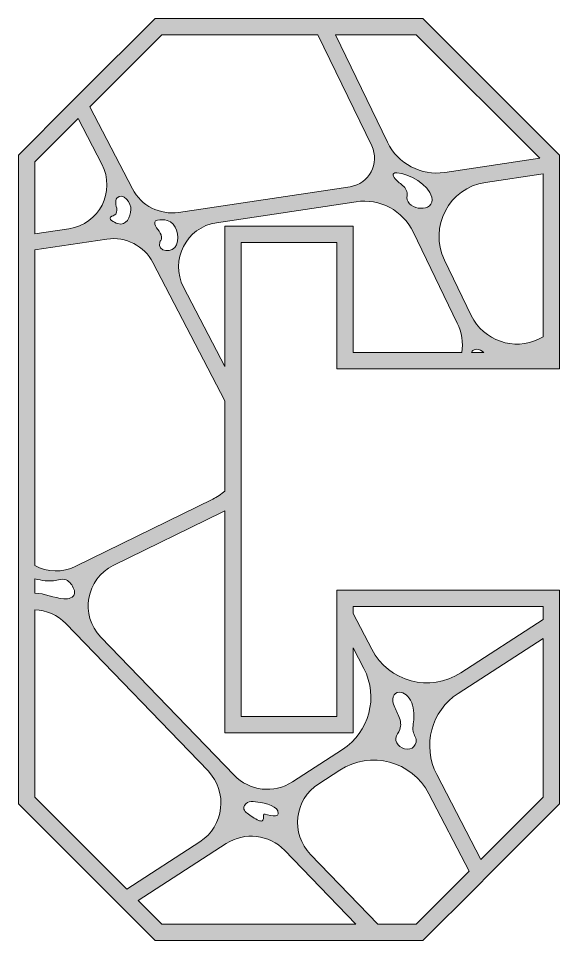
# Model space of a CAD drawing. Extents: x -1650 to 2650, y -4022 to 3022.
# Drawn here: x 550 to 810.2, y 2578.2 to 3021.8 of the extents above; entities that cross this region are included whole.
import ezdxf

# ---------------------------------------------------------------- set-up
doc = ezdxf.new("R2010")
doc.units = 0
doc.header["$MEASUREMENT"] = 0
doc.layers.add('Layer 1', color=7, linetype='Continuous')

msp = doc.modelspace()

# ---------------------------------------------------------------- hatches: boundary and pattern name
at = {"layer": 'Layer 1', "true_color": 0xffffff}
h = msp.add_hatch(color=7, dxfattribs=at)
h.dxf.hatch_style = 2
h.paths.add_polyline_path([(806.2, 2960.01), (744.45, 3021.75), (698.67, 3021.75), (690.21, 3021.75), (615.72, 3021.75), (580.53, 2986.57), (574.89, 2980.93), (550, 2956.04), (550, 2916.94), (550, 2909.24), (550, 2765.26), (550, 2753.31), (550, 2743.31), (550, 2736.08), (550, 2643.97), (595.34, 2598.63), (595.34, 2598.63), (600.85, 2593.12), (615.72, 2578.25), (719.78, 2578.25), (730.35, 2578.25), (744.45, 2578.25), (770.51, 2604.31), (776.15, 2609.95), (810.17, 2643.97), (810.17, 2728.67), (810.17, 2737.74), (810.17, 2746.74), (705.09, 2746.74), (703.09, 2746.74), (703.09, 2734.1), (703.09, 2685.94), (657.08, 2685.94), (657.08, 2786.91), (657.08, 2806.85), (657.08, 2821.62), (657.08, 2839.2), (657.08, 2914.06), (703.09, 2914.06), (703.09, 2853.26), (760.62, 2853.26), (768.99, 2853.26), (775.47, 2853.26), (794.56, 2853.26), (810.17, 2853.26), (810.17, 2863.95), (810.17, 2872.43), (810.17, 2948.23), (810.17, 2956.04)])
edge = h.paths.add_edge_path()
edge.add_spline(control_points=[(741.2, 3013.9), (741.2, 3013.9), (800.61, 2954.49), (800.61, 2954.49), (800.61, 2954.49), (754.97, 2947.65), (754.97, 2947.65), (743.61, 2945.95), (732.46, 2951.84), (727.45, 2962.19), (727.45, 2962.19), (702.46, 3013.9), (702.46, 3013.9), (702.46, 3013.9), (741.2, 3013.9), (741.2, 3013.9)], knot_values=[0, 0, 0, 0, 1, 1, 1, 2, 2, 2, 3, 3, 3, 4, 4, 4, 5, 5, 5, 5], degree=3, periodic=1)
edge = h.paths.add_edge_path()
edge.add_spline(control_points=[(734.2, 2941.87), (732.77, 2943.05), (731.14, 2944.16), (730.38, 2945.86), (730.24, 2946.17), (730.13, 2946.54), (730.24, 2946.86), (730.46, 2947.5), (731.32, 2947.59), (732, 2947.53), (737.68, 2946.99), (747.34, 2941.98), (748.75, 2935.79), (750.51, 2928.08), (736.78, 2929.28), (736.77, 2935.62), (736.77, 2936.16), (736.91, 2936.69), (736.94, 2937.23), (737.01, 2939.1), (735.63, 2940.67), (734.2, 2941.87)], knot_values=[0, 0, 0, 0, 1, 1, 1, 2, 2, 2, 3, 3, 3, 4, 4, 4, 5, 5, 5, 6, 6, 6, 7, 7, 7, 7], degree=3, periodic=1)
edge = h.paths.add_edge_path()
edge.add_spline(control_points=[(618.97, 3013.9), (618.97, 3013.9), (694.01, 3013.9), (694.01, 3013.9), (694.01, 3013.9), (719.84, 2960.46), (719.84, 2960.46), (723.88, 2952.1), (718.66, 2942.21), (709.48, 2940.84), (709.48, 2940.84), (627, 2928.47), (627, 2928.47), (617.96, 2927.12), (609.05, 2931.66), (604.84, 2939.78), (604.84, 2939.78), (584.33, 2979.26), (584.33, 2979.26), (584.33, 2979.26), (618.97, 3013.9), (618.97, 3013.9)], knot_values=[0, 0, 0, 0, 1, 1, 1, 2, 2, 2, 3, 3, 3, 4, 4, 4, 5, 5, 5, 6, 6, 6, 7, 7, 7, 7], degree=3, periodic=1)
edge = h.paths.add_edge_path()
edge.add_spline(control_points=[(617.63, 2919.41), (616.81, 2920.5), (615.82, 2921.54), (615.55, 2922.88), (615.43, 2923.43), (615.48, 2924.08), (615.92, 2924.43), (616.17, 2924.62), (616.49, 2924.69), (616.8, 2924.74), (618.36, 2924.99), (619.97, 2925.02), (621.49, 2924.6), (626.11, 2923.31), (627.43, 2917.11), (626.06, 2912.92), (624.63, 2908.56), (616.2, 2909.34), (618.05, 2914.22), (618.23, 2914.71), (618.56, 2915.14), (618.72, 2915.64), (619.15, 2916.93), (618.45, 2918.32), (617.63, 2919.41)], knot_values=[0, 0, 0, 0, 1, 1, 1, 2, 2, 2, 3, 3, 3, 4, 4, 4, 5, 5, 5, 6, 6, 6, 7, 7, 7, 8, 8, 8, 8], degree=3, periodic=1)
edge = h.paths.add_edge_path()
edge.add_spline(control_points=[(597.24, 2930.45), (597.04, 2931.69), (596.57, 2932.94), (596.8, 2934.18), (596.87, 2934.58), (597.02, 2934.96), (597.29, 2935.25), (600.32, 2938.6), (604.37, 2932.6), (604.11, 2929.79), (603.79, 2926.29), (601.96, 2921.76), (597.79, 2923.07), (596.71, 2923.41), (595.68, 2923.94), (594.77, 2924.63), (594.43, 2924.89), (594.07, 2925.24), (594.07, 2925.68), (594.08, 2926.11), (594.47, 2926.45), (594.87, 2926.63), (595.27, 2926.81), (595.72, 2926.87), (596.1, 2927.08), (597.22, 2927.68), (597.44, 2929.2), (597.24, 2930.45)], knot_values=[0, 0, 0, 0, 1, 1, 1, 2, 2, 2, 3, 3, 3, 4, 4, 4, 5, 5, 5, 6, 6, 6, 7, 7, 7, 8, 8, 8, 9, 9, 9, 9], degree=3, periodic=1)
edge = h.paths.add_edge_path()
edge.add_spline(control_points=[(557.86, 2952.79), (557.86, 2952.79), (578.68, 2973.62), (578.68, 2973.62), (578.68, 2973.62), (590.12, 2951.61), (590.12, 2951.61), (596.88, 2938.58), (588.82, 2922.75), (574.29, 2920.58), (574.29, 2920.58), (557.86, 2918.11), (557.86, 2918.11), (557.86, 2918.11), (557.86, 2952.79), (557.86, 2952.79)], knot_values=[0, 0, 0, 0, 1, 1, 1, 2, 2, 2, 3, 3, 3, 4, 4, 4, 5, 5, 5, 5], degree=3, periodic=1)
edge = h.paths.add_edge_path()
edge.add_spline(control_points=[(592.51, 2915.61), (601.56, 2916.97), (610.46, 2912.43), (614.68, 2904.31), (614.68, 2904.31), (649.22, 2837.81), (649.22, 2837.81), (649.22, 2837.81), (649.22, 2794.46), (649.22, 2794.46), (647.5, 2792.94), (645.55, 2791.62), (643.39, 2790.56), (643.39, 2790.56), (577.58, 2758.25), (577.58, 2758.25), (571.21, 2755.13), (563.87, 2755.38), (557.86, 2758.62), (557.86, 2758.62), (557.86, 2910.42), (557.86, 2910.42), (557.86, 2910.42), (592.51, 2915.61), (592.51, 2915.61)], knot_values=[0, 0, 0, 0, 1, 1, 1, 2, 2, 2, 3, 3, 3, 4, 4, 4, 5, 5, 5, 6, 6, 6, 7, 7, 7, 8, 8, 8, 8], degree=3, periodic=1)
edge = h.paths.add_edge_path()
edge.add_spline(control_points=[(557.86, 2752.28), (561.26, 2751.39), (564.42, 2750.73), (568.38, 2751.55), (569.63, 2751.8), (570.91, 2752.17), (572.17, 2751.91), (574.11, 2751.51), (575.46, 2749.74), (576.35, 2747.96), (576.77, 2747.11), (577.15, 2746.18), (576.99, 2745.25), (576.63, 2743.18), (573.99, 2742.46), (571.9, 2742.6), (567.14, 2742.93), (562.48, 2745.35), (557.86, 2745.31), (557.86, 2745.31), (557.86, 2752.28), (557.86, 2752.28)], knot_values=[0, 0, 0, 0, 1, 1, 1, 2, 2, 2, 3, 3, 3, 4, 4, 4, 5, 5, 5, 6, 6, 6, 7, 7, 7, 7], degree=3, periodic=1)
edge = h.paths.add_edge_path()
edge.add_spline(control_points=[(557.86, 2647.22), (557.86, 2647.22), (557.86, 2737.29), (557.86, 2737.29), (563.37, 2737.13), (568.75, 2734.86), (572.76, 2730.7), (572.76, 2730.7), (641.14, 2659.8), (641.14, 2659.8), (650.83, 2649.74), (648.94, 2633.34), (637.22, 2625.75), (637.22, 2625.75), (602.08, 2602.99), (602.08, 2602.99), (602.08, 2602.99), (557.86, 2647.22), (557.86, 2647.22)], knot_values=[0, 0, 0, 0, 1, 1, 1, 2, 2, 2, 3, 3, 3, 4, 4, 4, 5, 5, 5, 6, 6, 6, 6], degree=3, periodic=1)
edge = h.paths.add_edge_path()
edge.add_spline(control_points=[(618.97, 2586.1), (618.97, 2586.1), (607.59, 2597.49), (607.59, 2597.49), (607.59, 2597.49), (649.87, 2624.87), (649.87, 2624.87), (658.79, 2630.65), (670.55, 2629.29), (677.93, 2621.65), (677.93, 2621.65), (712.2, 2586.1), (712.2, 2586.1), (712.2, 2586.1), (618.97, 2586.1), (618.97, 2586.1)], knot_values=[0, 0, 0, 0, 1, 1, 1, 2, 2, 2, 3, 3, 3, 4, 4, 4, 5, 5, 5, 5], degree=3, periodic=1)
edge = h.paths.add_edge_path()
edge.add_spline(control_points=[(667.84, 2637.37), (667.85, 2636.77), (667.66, 2636.1), (667.12, 2635.85), (666.64, 2635.61), (666.07, 2635.81), (665.58, 2636.03), (663.55, 2636.91), (661.64, 2638.08), (659.94, 2639.5), (659.28, 2640.03), (658.64, 2640.64), (658.43, 2641.46), (658.11, 2642.7), (658.97, 2644.02), (660.12, 2644.59), (661.26, 2645.17), (662.62, 2645.16), (663.9, 2645.03), (666.5, 2644.75), (673.63, 2643.46), (674.68, 2640.58), (676.32, 2636.11), (669.39, 2639.2), (667.91, 2639.06), (667.75, 2638.47), (667.84, 2637.99), (667.84, 2637.37)], knot_values=[0, 0, 0, 0, 1, 1, 1, 2, 2, 2, 3, 3, 3, 4, 4, 4, 5, 5, 5, 6, 6, 6, 7, 7, 7, 8, 8, 8, 9, 9, 9, 9], degree=3, periodic=1)
edge = h.paths.add_edge_path()
edge.add_spline(control_points=[(741.2, 2586.1), (741.2, 2586.1), (722.77, 2586.1), (722.77, 2586.1), (722.77, 2586.1), (690.44, 2619.63), (690.44, 2619.63), (680.75, 2629.68), (682.63, 2646.09), (694.36, 2653.68), (694.36, 2653.68), (704.47, 2660.22), (704.47, 2660.22), (719.31, 2669.84), (739.2, 2664.57), (747.35, 2648.88), (747.35, 2648.88), (766.71, 2611.61), (766.71, 2611.61), (766.71, 2611.61), (766.71, 2611.61), (766.71, 2611.61), (766.71, 2611.61), (741.2, 2586.1), (741.2, 2586.1)], knot_values=[0, 0, 0, 0, 1, 1, 1, 2, 2, 2, 3, 3, 3, 4, 4, 4, 5, 5, 5, 6, 6, 6, 7, 7, 7, 8, 8, 8, 8], degree=3, periodic=1)
edge = h.paths.add_edge_path()
edge.add_spline(control_points=[(739.8, 2678.82), (740.13, 2676.96), (741.62, 2675.64), (741.2, 2673.6), (740.89, 2672.08), (739.67, 2670.78), (738.17, 2670.39), (736.54, 2669.95), (734.76, 2670.55), (733.44, 2671.6), (732.24, 2672.55), (731.3, 2674), (731.45, 2675.53), (731.59, 2677.07), (732.79, 2678.3), (733.37, 2679.74), (734.16, 2681.74), (733.74, 2684.01), (732.95, 2686.01), (732.15, 2687.99), (731.01, 2689.84), (730.34, 2691.88), (729.83, 2693.41), (729.65, 2695.25), (730.67, 2696.5), (731.44, 2697.45), (732.77, 2697.81), (733.97, 2697.61), (735.17, 2697.41), (736.25, 2696.71), (737.09, 2695.83), (739.44, 2693.37), (740.07, 2689.74), (740.13, 2686.34), (740.17, 2683.91), (739.37, 2681.19), (739.8, 2678.82)], knot_values=[0, 0, 0, 0, 1, 1, 1, 2, 2, 2, 3, 3, 3, 4, 4, 4, 5, 5, 5, 6, 6, 6, 7, 7, 7, 8, 8, 8, 9, 9, 9, 10, 10, 10, 11, 11, 11, 12, 12, 12, 12], degree=3, periodic=1)
edge = h.paths.add_edge_path()
edge.add_spline(control_points=[(802.31, 2647.22), (802.31, 2647.22), (772.35, 2617.26), (772.35, 2617.26), (772.35, 2617.26), (772.35, 2617.26), (772.35, 2617.26), (772.35, 2617.26), (751.12, 2658.14), (751.12, 2658.14), (744, 2671.84), (748.46, 2688.72), (761.42, 2697.11), (761.42, 2697.11), (802.31, 2723.59), (802.31, 2723.59), (802.31, 2723.59), (802.31, 2647.22), (802.31, 2647.22)], knot_values=[0, 0, 0, 0, 1, 1, 1, 2, 2, 2, 3, 3, 3, 4, 4, 4, 5, 5, 5, 6, 6, 6, 6], degree=3, periodic=1)
edge = h.paths.add_edge_path()
edge.add_spline(control_points=[(710.95, 2738.89), (710.95, 2738.89), (802.31, 2738.89), (802.31, 2738.89), (802.31, 2738.89), (802.31, 2732.66), (802.31, 2732.66), (802.31, 2732.66), (762.72, 2707.02), (762.72, 2707.02), (747.88, 2697.41), (727.99, 2702.67), (719.84, 2718.36), (719.84, 2718.36), (710.95, 2735.49), (710.95, 2735.49), (710.95, 2735.49), (710.95, 2738.89), (710.95, 2738.89)], knot_values=[0, 0, 0, 0, 1, 1, 1, 2, 2, 2, 3, 3, 3, 4, 4, 4, 5, 5, 5, 6, 6, 6, 6], degree=3, periodic=1)
edge = h.paths.add_edge_path()
edge.add_spline(control_points=[(710.95, 2678.08), (710.95, 2678.08), (710.95, 2718.96), (710.95, 2718.96), (710.95, 2718.96), (716.07, 2709.1), (716.07, 2709.1), (723.19, 2695.39), (718.73, 2678.53), (705.76, 2670.14), (705.76, 2670.14), (681.71, 2654.56), (681.71, 2654.56), (672.79, 2648.78), (661.03, 2650.13), (653.65, 2657.78), (653.65, 2657.78), (589.57, 2724.24), (589.57, 2724.24), (579.4, 2734.78), (582.46, 2752.17), (595.6, 2758.62), (595.6, 2758.62), (647.97, 2784.33), (647.97, 2784.33), (648.39, 2784.53), (648.8, 2784.72), (649.22, 2784.9), (649.22, 2784.9), (649.22, 2678.08), (649.22, 2678.08), (649.22, 2678.08), (710.95, 2678.08), (710.95, 2678.08)], knot_values=[0, 0, 0, 0, 1, 1, 1, 2, 2, 2, 3, 3, 3, 4, 4, 4, 5, 5, 5, 6, 6, 6, 7, 7, 7, 8, 8, 8, 9, 9, 9, 10, 10, 10, 11, 11, 11, 11], degree=3, periodic=1)
edge = h.paths.add_edge_path()
edge.add_spline(control_points=[(710.95, 2861.12), (710.95, 2861.12), (710.95, 2921.92), (710.95, 2921.92), (710.95, 2921.92), (649.22, 2921.92), (649.22, 2921.92), (649.22, 2921.92), (649.22, 2854.33), (649.22, 2854.33), (649.22, 2854.33), (629.41, 2892.48), (629.41, 2892.48), (622.63, 2905.51), (630.7, 2921.33), (645.23, 2923.51), (645.23, 2923.51), (712.35, 2933.57), (712.35, 2933.57), (723.71, 2935.27), (734.86, 2929.38), (739.85, 2919.04), (739.85, 2919.04), (761.02, 2875.25), (761.02, 2875.25), (763.23, 2870.69), (763.88, 2865.78), (763.19, 2861.12), (763.19, 2861.12), (710.95, 2861.12), (710.95, 2861.12)], knot_values=[0, 0, 0, 0, 1, 1, 1, 2, 2, 2, 3, 3, 3, 4, 4, 4, 5, 5, 5, 6, 6, 6, 7, 7, 7, 8, 8, 8, 9, 9, 9, 10, 10, 10, 10], degree=3, periodic=1)
edge = h.paths.add_edge_path()
edge.add_spline(control_points=[(767.78, 2861.12), (767.87, 2861.32), (767.98, 2861.51), (768.11, 2861.69), (768.62, 2862.31), (769.47, 2862.6), (770.28, 2862.62), (771.6, 2862.65), (772.79, 2862.05), (773.72, 2861.12), (773.72, 2861.12), (767.78, 2861.12), (767.78, 2861.12)], knot_values=[0, 0, 0, 0, 1, 1, 1, 2, 2, 2, 3, 3, 3, 4, 4, 4, 4], degree=3, periodic=1)
edge = h.paths.add_edge_path()
edge.add_spline(control_points=[(802.31, 2868.58), (802.31, 2868.58), (800.36, 2867.62), (800.36, 2867.62), (788.25, 2861.67), (773.6, 2866.72), (767.72, 2878.88), (767.72, 2878.88), (754.83, 2905.53), (754.83, 2905.53), (747.14, 2921.46), (757.08, 2940.27), (774.57, 2942.9), (774.57, 2942.9), (802.31, 2947.05), (802.31, 2947.05), (802.31, 2947.05), (802.31, 2868.58), (802.31, 2868.58)], knot_values=[0, 0, 0, 0, 1, 1, 1, 2, 2, 2, 3, 3, 3, 4, 4, 4, 5, 5, 5, 6, 6, 6, 6], degree=3, periodic=1)

# ---------------------------------------------------------------- linework, layer by layer
at = {"layer": 'Layer 1', "lineweight": 0}
msp.add_lwpolyline([(806.2, 2960.01), (744.45, 3021.75), (698.67, 3021.75), (690.21, 3021.75), (615.72, 3021.75), (580.53, 2986.57), (574.89, 2980.93), (550, 2956.04), (550, 2916.94), (550, 2909.24), (550, 2765.26), (550, 2753.31), (550, 2743.31), (550, 2736.08), (550, 2643.97), (595.34, 2598.63), (595.34, 2598.63), (600.85, 2593.12), (600.85, 2593.12), (615.72, 2578.25), (719.78, 2578.25), (730.35, 2578.25), (744.45, 2578.25), (770.51, 2604.31), (776.15, 2609.95), (810.17, 2643.97), (810.17, 2728.67), (810.17, 2737.74), (810.17, 2746.74), (705.09, 2746.74), (703.09, 2746.74), (703.09, 2734.1), (703.09, 2685.94), (657.08, 2685.94), (657.08, 2786.91), (657.08, 2806.85), (657.08, 2821.62), (657.08, 2839.2), (657.08, 2914.06), (703.09, 2914.06), (703.09, 2853.26), (760.62, 2853.26), (768.99, 2853.26), (775.47, 2853.26), (794.56, 2853.26), (810.17, 2853.26), (810.17, 2863.95), (810.17, 2872.43), (810.17, 2948.23), (810.17, 2956.04), (806.2, 2960.01)], dxfattribs=at)
for points, knots in [([(618.97, 3013.9), (618.97, 3013.9), (694.01, 3013.9), (694.01, 3013.9), (694.01, 3013.9), (719.84, 2960.46), (719.84, 2960.46), (723.88, 2952.1), (718.66, 2942.21), (709.48, 2940.84), (709.48, 2940.84), (627, 2928.47), (627, 2928.47), (617.96, 2927.12), (609.05, 2931.66), (604.84, 2939.78), (604.84, 2939.78), (584.33, 2979.26), (584.33, 2979.26), (584.33, 2979.26), (618.97, 3013.9), (618.97, 3013.9)], [0, 0, 0, 0, 1, 1, 1, 2, 2, 2, 3, 3, 3, 4, 4, 4, 5, 5, 5, 6, 6, 6, 7, 7, 7, 7]), ([(741.2, 3013.9), (741.2, 3013.9), (800.61, 2954.49), (800.61, 2954.49), (800.61, 2954.49), (754.97, 2947.65), (754.97, 2947.65), (743.61, 2945.95), (732.46, 2951.84), (727.45, 2962.19), (727.45, 2962.19), (702.46, 3013.9), (702.46, 3013.9), (702.46, 3013.9), (741.2, 3013.9), (741.2, 3013.9)], [0, 0, 0, 0, 1, 1, 1, 2, 2, 2, 3, 3, 3, 4, 4, 4, 5, 5, 5, 5]), ([(557.86, 2952.79), (557.86, 2952.79), (578.68, 2973.62), (578.68, 2973.62), (578.68, 2973.62), (590.12, 2951.61), (590.12, 2951.61), (596.88, 2938.58), (588.82, 2922.75), (574.29, 2920.58), (574.29, 2920.58), (557.86, 2918.11), (557.86, 2918.11), (557.86, 2918.11), (557.86, 2952.79), (557.86, 2952.79)], [0, 0, 0, 0, 1, 1, 1, 2, 2, 2, 3, 3, 3, 4, 4, 4, 5, 5, 5, 5]), ([(734.2, 2941.87), (732.77, 2943.05), (731.14, 2944.16), (730.38, 2945.86), (730.24, 2946.17), (730.13, 2946.54), (730.24, 2946.86), (730.46, 2947.5), (731.32, 2947.59), (732, 2947.53), (737.68, 2946.99), (747.34, 2941.98), (748.75, 2935.79), (750.51, 2928.08), (736.78, 2929.28), (736.77, 2935.62), (736.77, 2936.16), (736.91, 2936.69), (736.94, 2937.23), (737.01, 2939.1), (735.63, 2940.67), (734.2, 2941.87)], [0, 0, 0, 0, 1, 1, 1, 2, 2, 2, 3, 3, 3, 4, 4, 4, 5, 5, 5, 6, 6, 6, 7, 7, 7, 7]), ([(802.31, 2868.58), (802.31, 2868.58), (800.36, 2867.62), (800.36, 2867.62), (788.25, 2861.67), (773.6, 2866.72), (767.72, 2878.88), (767.72, 2878.88), (754.83, 2905.53), (754.83, 2905.53), (747.14, 2921.46), (757.08, 2940.27), (774.57, 2942.9), (774.57, 2942.9), (802.31, 2947.05), (802.31, 2947.05), (802.31, 2947.05), (802.31, 2868.58), (802.31, 2868.58)], [0, 0, 0, 0, 1, 1, 1, 2, 2, 2, 3, 3, 3, 4, 4, 4, 5, 5, 5, 6, 6, 6, 6]), ([(597.24, 2930.45), (597.04, 2931.69), (596.57, 2932.94), (596.8, 2934.18), (596.87, 2934.58), (597.02, 2934.96), (597.29, 2935.25), (600.32, 2938.6), (604.37, 2932.6), (604.11, 2929.79), (603.79, 2926.29), (601.96, 2921.76), (597.79, 2923.07), (596.71, 2923.41), (595.68, 2923.94), (594.77, 2924.63), (594.43, 2924.89), (594.07, 2925.24), (594.07, 2925.68), (594.08, 2926.11), (594.47, 2926.45), (594.87, 2926.63), (595.27, 2926.81), (595.72, 2926.87), (596.1, 2927.08), (597.22, 2927.68), (597.44, 2929.2), (597.24, 2930.45)], [0, 0, 0, 0, 1, 1, 1, 2, 2, 2, 3, 3, 3, 4, 4, 4, 5, 5, 5, 6, 6, 6, 7, 7, 7, 8, 8, 8, 9, 9, 9, 9]), ([(710.95, 2861.12), (710.95, 2861.12), (710.95, 2921.92), (710.95, 2921.92), (710.95, 2921.92), (649.22, 2921.92), (649.22, 2921.92), (649.22, 2921.92), (649.22, 2854.33), (649.22, 2854.33), (649.22, 2854.33), (629.41, 2892.48), (629.41, 2892.48), (622.63, 2905.51), (630.7, 2921.33), (645.23, 2923.51), (645.23, 2923.51), (712.35, 2933.57), (712.35, 2933.57), (723.71, 2935.27), (734.86, 2929.38), (739.85, 2919.04), (739.85, 2919.04), (761.02, 2875.25), (761.02, 2875.25), (763.23, 2870.69), (763.88, 2865.78), (763.19, 2861.12), (763.19, 2861.12), (710.95, 2861.12), (710.95, 2861.12)], [0, 0, 0, 0, 1, 1, 1, 2, 2, 2, 3, 3, 3, 4, 4, 4, 5, 5, 5, 6, 6, 6, 7, 7, 7, 8, 8, 8, 9, 9, 9, 10, 10, 10, 10]), ([(617.63, 2919.41), (616.81, 2920.5), (615.82, 2921.54), (615.55, 2922.88), (615.43, 2923.43), (615.48, 2924.08), (615.92, 2924.43), (616.17, 2924.62), (616.49, 2924.69), (616.8, 2924.74), (618.36, 2924.99), (619.97, 2925.02), (621.49, 2924.6), (626.11, 2923.31), (627.43, 2917.11), (626.06, 2912.92), (624.63, 2908.56), (616.2, 2909.34), (618.05, 2914.22), (618.23, 2914.71), (618.56, 2915.14), (618.72, 2915.64), (619.15, 2916.93), (618.45, 2918.32), (617.63, 2919.41)], [0, 0, 0, 0, 1, 1, 1, 2, 2, 2, 3, 3, 3, 4, 4, 4, 5, 5, 5, 6, 6, 6, 7, 7, 7, 8, 8, 8, 8]), ([(592.51, 2915.61), (601.56, 2916.97), (610.46, 2912.43), (614.68, 2904.31), (614.68, 2904.31), (649.22, 2837.81), (649.22, 2837.81), (649.22, 2837.81), (649.22, 2794.46), (649.22, 2794.46), (647.5, 2792.94), (645.55, 2791.62), (643.39, 2790.56), (643.39, 2790.56), (577.58, 2758.25), (577.58, 2758.25), (571.21, 2755.13), (563.87, 2755.38), (557.86, 2758.62), (557.86, 2758.62), (557.86, 2910.42), (557.86, 2910.42), (557.86, 2910.42), (592.51, 2915.61), (592.51, 2915.61)], [0, 0, 0, 0, 1, 1, 1, 2, 2, 2, 3, 3, 3, 4, 4, 4, 5, 5, 5, 6, 6, 6, 7, 7, 7, 8, 8, 8, 8]), ([(767.78, 2861.12), (767.87, 2861.32), (767.98, 2861.51), (768.11, 2861.69), (768.62, 2862.31), (769.47, 2862.6), (770.28, 2862.62), (771.6, 2862.65), (772.79, 2862.05), (773.72, 2861.12), (773.72, 2861.12), (767.78, 2861.12), (767.78, 2861.12)], [0, 0, 0, 0, 1, 1, 1, 2, 2, 2, 3, 3, 3, 4, 4, 4, 4]), ([(710.95, 2678.08), (710.95, 2678.08), (710.95, 2718.96), (710.95, 2718.96), (710.95, 2718.96), (716.07, 2709.1), (716.07, 2709.1), (723.19, 2695.39), (718.73, 2678.53), (705.76, 2670.14), (705.76, 2670.14), (681.71, 2654.56), (681.71, 2654.56), (672.79, 2648.78), (661.03, 2650.13), (653.65, 2657.78), (653.65, 2657.78), (589.57, 2724.24), (589.57, 2724.24), (579.4, 2734.78), (582.46, 2752.17), (595.6, 2758.62), (595.6, 2758.62), (647.97, 2784.33), (647.97, 2784.33), (648.39, 2784.53), (648.8, 2784.72), (649.22, 2784.9), (649.22, 2784.9), (649.22, 2678.08), (649.22, 2678.08), (649.22, 2678.08), (710.95, 2678.08), (710.95, 2678.08)], [0, 0, 0, 0, 1, 1, 1, 2, 2, 2, 3, 3, 3, 4, 4, 4, 5, 5, 5, 6, 6, 6, 7, 7, 7, 8, 8, 8, 9, 9, 9, 10, 10, 10, 11, 11, 11, 11]), ([(557.86, 2752.28), (561.26, 2751.39), (564.42, 2750.73), (568.38, 2751.55), (569.63, 2751.8), (570.91, 2752.17), (572.17, 2751.91), (574.11, 2751.51), (575.46, 2749.74), (576.35, 2747.96), (576.77, 2747.11), (577.15, 2746.18), (576.99, 2745.25), (576.63, 2743.18), (573.99, 2742.46), (571.9, 2742.6), (567.14, 2742.93), (562.48, 2745.35), (557.86, 2745.31), (557.86, 2745.31), (557.86, 2752.28), (557.86, 2752.28)], [0, 0, 0, 0, 1, 1, 1, 2, 2, 2, 3, 3, 3, 4, 4, 4, 5, 5, 5, 6, 6, 6, 7, 7, 7, 7]), ([(557.86, 2647.22), (557.86, 2647.22), (557.86, 2737.29), (557.86, 2737.29), (563.37, 2737.13), (568.75, 2734.86), (572.76, 2730.7), (572.76, 2730.7), (641.14, 2659.8), (641.14, 2659.8), (650.83, 2649.74), (648.94, 2633.34), (637.22, 2625.75), (637.22, 2625.75), (602.08, 2602.99), (602.08, 2602.99), (602.08, 2602.99), (557.86, 2647.22), (557.86, 2647.22)], [0, 0, 0, 0, 1, 1, 1, 2, 2, 2, 3, 3, 3, 4, 4, 4, 5, 5, 5, 6, 6, 6, 6]), ([(710.95, 2738.89), (710.95, 2738.89), (802.31, 2738.89), (802.31, 2738.89), (802.31, 2738.89), (802.31, 2732.66), (802.31, 2732.66), (802.31, 2732.66), (762.72, 2707.02), (762.72, 2707.02), (747.88, 2697.41), (727.99, 2702.67), (719.84, 2718.36), (719.84, 2718.36), (710.95, 2735.49), (710.95, 2735.49), (710.95, 2735.49), (710.95, 2738.89), (710.95, 2738.89)], [0, 0, 0, 0, 1, 1, 1, 2, 2, 2, 3, 3, 3, 4, 4, 4, 5, 5, 5, 6, 6, 6, 6]), ([(802.31, 2647.22), (802.31, 2647.22), (772.35, 2617.26), (772.35, 2617.26), (772.35, 2617.26), (772.35, 2617.26), (772.35, 2617.26), (772.35, 2617.26), (751.12, 2658.14), (751.12, 2658.14), (744, 2671.84), (748.46, 2688.72), (761.42, 2697.11), (761.42, 2697.11), (802.31, 2723.59), (802.31, 2723.59), (802.31, 2723.59), (802.31, 2647.22), (802.31, 2647.22)], [0, 0, 0, 0, 1, 1, 1, 2, 2, 2, 3, 3, 3, 4, 4, 4, 5, 5, 5, 6, 6, 6, 6]), ([(739.8, 2678.82), (740.13, 2676.96), (741.62, 2675.64), (741.2, 2673.6), (740.89, 2672.08), (739.67, 2670.78), (738.17, 2670.39), (736.54, 2669.95), (734.76, 2670.55), (733.44, 2671.6), (732.24, 2672.55), (731.3, 2674), (731.45, 2675.53), (731.59, 2677.07), (732.79, 2678.3), (733.37, 2679.74), (734.16, 2681.74), (733.74, 2684.01), (732.95, 2686.01), (732.15, 2687.99), (731.01, 2689.84), (730.34, 2691.88), (729.83, 2693.41), (729.65, 2695.25), (730.67, 2696.5), (731.44, 2697.45), (732.77, 2697.81), (733.97, 2697.61), (735.17, 2697.41), (736.25, 2696.71), (737.09, 2695.83), (739.44, 2693.37), (740.07, 2689.74), (740.13, 2686.34), (740.17, 2683.91), (739.37, 2681.19), (739.8, 2678.82)], [0, 0, 0, 0, 1, 1, 1, 2, 2, 2, 3, 3, 3, 4, 4, 4, 5, 5, 5, 6, 6, 6, 7, 7, 7, 8, 8, 8, 9, 9, 9, 10, 10, 10, 11, 11, 11, 12, 12, 12, 12]), ([(741.2, 2586.1), (741.2, 2586.1), (722.77, 2586.1), (722.77, 2586.1), (722.77, 2586.1), (690.44, 2619.63), (690.44, 2619.63), (680.75, 2629.68), (682.63, 2646.09), (694.36, 2653.68), (694.36, 2653.68), (704.47, 2660.22), (704.47, 2660.22), (719.31, 2669.84), (739.2, 2664.57), (747.35, 2648.88), (747.35, 2648.88), (766.71, 2611.61), (766.71, 2611.61), (766.71, 2611.61), (766.71, 2611.61), (766.71, 2611.61), (766.71, 2611.61), (741.2, 2586.1), (741.2, 2586.1)], [0, 0, 0, 0, 1, 1, 1, 2, 2, 2, 3, 3, 3, 4, 4, 4, 5, 5, 5, 6, 6, 6, 7, 7, 7, 8, 8, 8, 8]), ([(667.84, 2637.37), (667.85, 2636.77), (667.66, 2636.1), (667.12, 2635.85), (666.64, 2635.61), (666.07, 2635.81), (665.58, 2636.03), (663.55, 2636.91), (661.64, 2638.08), (659.94, 2639.5), (659.28, 2640.03), (658.64, 2640.64), (658.43, 2641.46), (658.11, 2642.7), (658.97, 2644.02), (660.12, 2644.59), (661.26, 2645.17), (662.62, 2645.16), (663.9, 2645.03), (666.5, 2644.75), (673.63, 2643.46), (674.68, 2640.58), (676.32, 2636.11), (669.39, 2639.2), (667.91, 2639.06), (667.75, 2638.47), (667.84, 2637.99), (667.84, 2637.37)], [0, 0, 0, 0, 1, 1, 1, 2, 2, 2, 3, 3, 3, 4, 4, 4, 5, 5, 5, 6, 6, 6, 7, 7, 7, 8, 8, 8, 9, 9, 9, 9]), ([(618.97, 2586.1), (618.97, 2586.1), (607.59, 2597.49), (607.59, 2597.49), (607.59, 2597.49), (649.87, 2624.87), (649.87, 2624.87), (658.79, 2630.65), (670.55, 2629.29), (677.93, 2621.65), (677.93, 2621.65), (712.2, 2586.1), (712.2, 2586.1), (712.2, 2586.1), (618.97, 2586.1), (618.97, 2586.1)], [0, 0, 0, 0, 1, 1, 1, 2, 2, 2, 3, 3, 3, 4, 4, 4, 5, 5, 5, 5])]:
    msp.add_open_spline(points, degree=3, knots=knots, dxfattribs=at)

doc.saveas('drawing.dxf')
